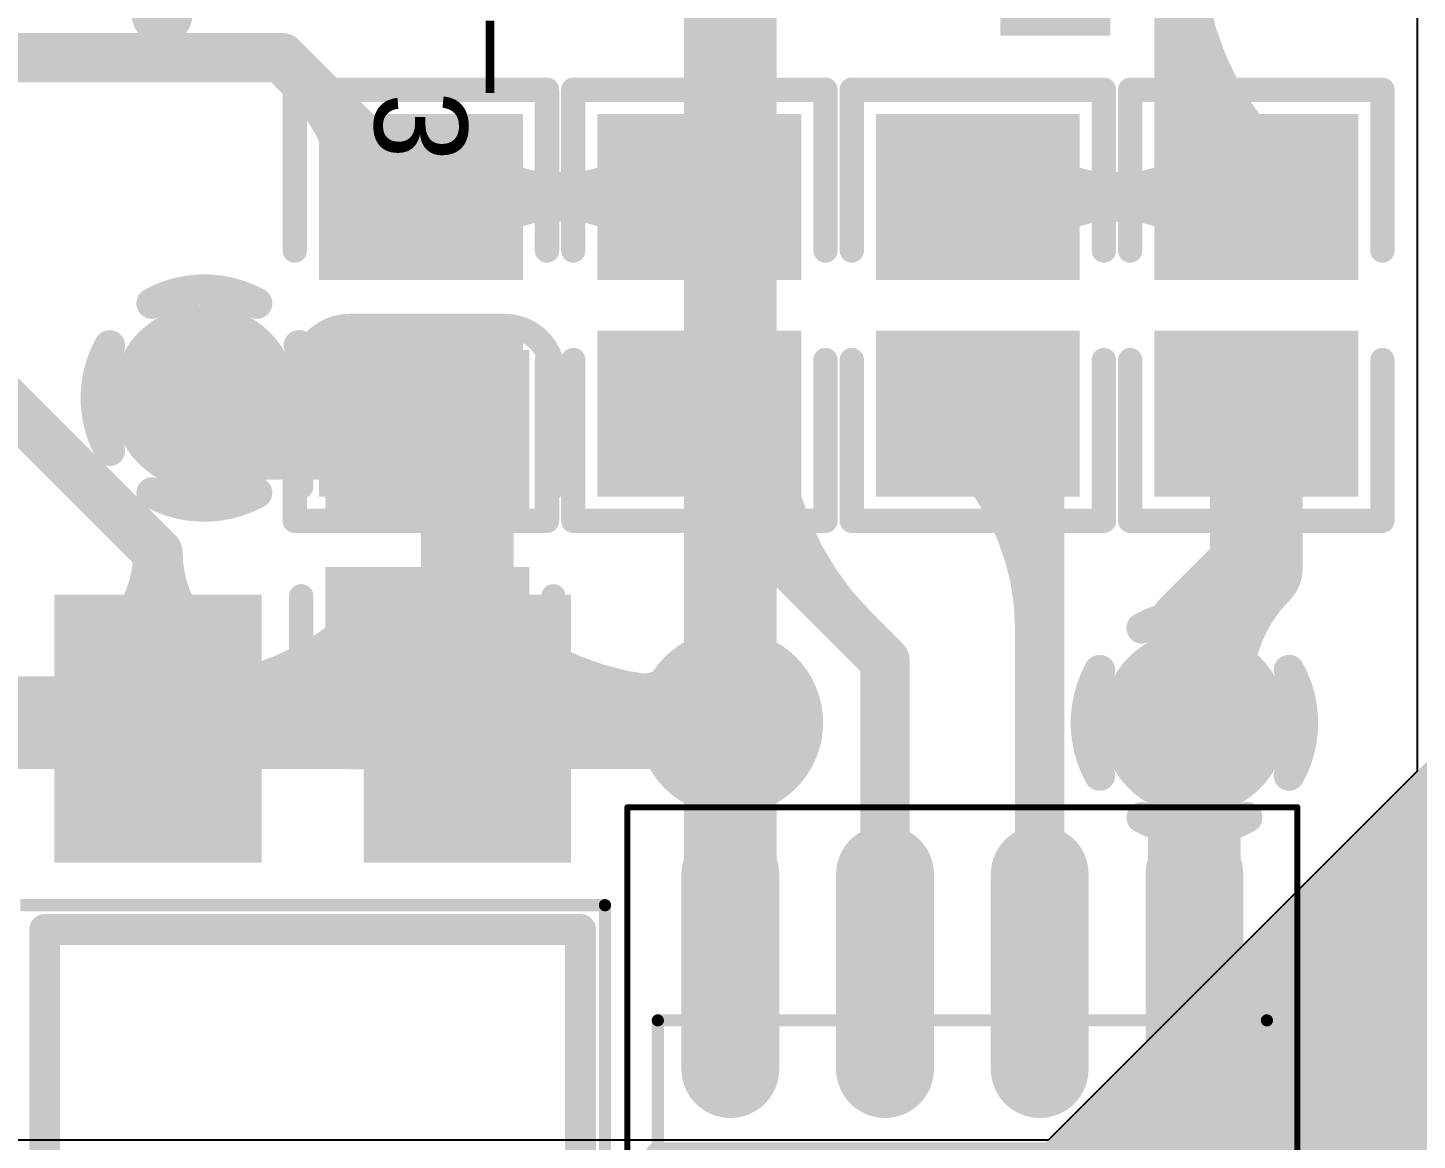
# Model space of a CAD drawing. Header units: millimetres. Extents: x 3.32 to 12.49, y 5.66 to 10.73.
# Drawn here: x 9.2579 to 9.707, y 7.7701 to 8.1298 of the extents above; entities that cross this region are included whole.
import ezdxf

# ---------------------------------------------------------------- set-up
doc = ezdxf.new("R2010")
doc.units = ezdxf.units.MM
doc.header["$MEASUREMENT"] = 0
for name, color, linetype in [('BottomLayer', 5, 'Continuous'), ('BottomOverlay', 54, 'Continuous'), ('BottomPaste', 16, 'Continuous'), ('BottomSolder', 6, 'Continuous'), ('InternalPlane1', 76, 'Continuous'), ('InternalPlane2', 16, 'Continuous'), ('Mechanical13', 56, 'Continuous'), ('Mechanical15', 56, 'Continuous'), ('MultiLayer', 9, 'Continuous'), ('TopLayer', 1, 'Continuous'), ('TopOverlay', 2, 'Continuous'), ('TopPaste', 8, 'Continuous'), ('TopSolder', 216, 'Continuous'), ('ViaHoleLayer', 16, 'Continuous')]:
    doc.layers.add(name, color=color, linetype=linetype)

# ---------------------------------------------------------------- blocks, each defined once
blk = doc.blocks.new('0805_C_B_396')
at = {"layer": 'BottomLayer'}
for points in [[(-0.05787, -0.02894), (-0.0122, -0.02894), (-0.05787, 0.02894), (-0.0122, 0.02894)], [(0.0122, -0.02894), (0.05787, -0.02894), (0.0122, 0.02894), (0.05787, 0.02894)]]:
    blk.add_solid(points, dxfattribs=at)
at = {"layer": 'BottomOverlay', "const_width": 0.00787}
for points in [[(-0.06969, 0.025, -0.414213), (-0.05394, 0.04075)], [(0.05394, 0.04075, -0.414214), (0.06968, 0.025)], [(-0.05394, -0.04075, -0.414214), (-0.06969, -0.025)], [(0.06969, -0.025, -0.414213), (0.05394, -0.04075)]]:
    blk.add_lwpolyline(points, format="xyb", dxfattribs=at)
at = {"layer": 'BottomOverlay', "const_width": 0.00394}
for points in [[(-0.05591, 0.04075, 1), (-0.05197, 0.04075, 1)], [(-0.05591, 0.04075, 1), (-0.05197, 0.04075, 1)], [(-0.01969, 0.04075, 1), (-0.01575, 0.04075, 1)], [(0.01575, 0.04075, 1), (0.01969, 0.04075, 1)], [(0.05197, 0.04075, 1), (0.05591, 0.04075, 1)], [(0.05197, 0.04075, 1), (0.05591, 0.04075, 1)], [(-0.07165, 0.025, 1), (-0.06772, 0.025, 1)], [(-0.07165, 0.025, 1), (-0.06772, 0.025, 1)], [(0.06772, 0.025, 1), (0.07165, 0.025, 1)], [(0.06772, 0.025, 1), (0.07165, 0.025, 1)], [(-0.07165, -0.025, 1), (-0.06772, -0.025, 1)], [(-0.07165, -0.025, 1), (-0.06772, -0.025, 1)], [(0.06772, -0.025, 1), (0.07165, -0.025, 1)], [(0.06772, -0.025, 1), (0.07165, -0.025, 1)], [(-0.05591, -0.04075, 1), (-0.05197, -0.04075, 1)], [(-0.05591, -0.04075, 1), (-0.05197, -0.04075, 1)], [(-0.01969, -0.04075, 1), (-0.01575, -0.04075, 1)], [(0.01575, -0.04075, 1), (0.01969, -0.04075, 1)], [(0.05197, -0.04075, 1), (0.05591, -0.04075, 1)], [(0.05197, -0.04075, 1), (0.05591, -0.04075, 1)]]:
    blk.add_lwpolyline(points, format="xyb", close=True, dxfattribs=at)
at = {"layer": 'BottomOverlay', "const_width": 0.00787}
for points in [[(-0.01772, 0.04075), (-0.05394, 0.04075)], [(0.05394, 0.04075), (0.01772, 0.04075)], [(-0.06969, -0.025), (-0.06969, 0.025)], [(0.06968, -0.025), (0.06968, 0.025)], [(-0.01772, -0.04075), (-0.05394, -0.04075)], [(0.05394, -0.04075), (0.01772, -0.04075)]]:
    blk.add_lwpolyline(points, dxfattribs=at)
at = {"layer": 'BottomPaste'}
for points in [[(-0.05787, -0.02894), (-0.0122, -0.02894), (-0.05787, 0.02894), (-0.0122, 0.02894)], [(0.0122, -0.02894), (0.05787, -0.02894), (0.0122, 0.02894), (0.05787, 0.02894)]]:
    blk.add_solid(points, dxfattribs=at)
at = {"layer": 'BottomSolder'}
for points in [[(-0.06187, -0.03294), (-0.0082, -0.03294), (-0.06187, 0.03294), (-0.0082, 0.03294)], [(0.0082, -0.03294), (0.06187, -0.03294), (0.0082, 0.03294), (0.06187, 0.03294)]]:
    blk.add_solid(points, dxfattribs=at)
blk = doc.blocks.new('SOT_23_SOT_23_3__416')
at = {"layer": 'Mechanical13', "const_width": 0.00394}
for points in [[(-0.02559, 0.05748), (-0.02559, -0.05748)], [(-0.02559, 0.05748), (0.02559, 0.05748)], [(-0.02559, 0.05748), (0.02559, 0.05748)], [(-0.02559, 0.05748), (-0.02559, -0.05748)], [(-0.02559, 0.05748), (0.02559, 0.05748)], [(-0.02559, 0.05748), (-0.02559, -0.05748)], [(0.02559, 0.05748), (0.02559, -0.05748)], [(0.02559, 0.05748), (0.02559, -0.05748)], [(0.02559, 0.05748), (0.02559, -0.05748)], [(-0.02559, -0.05748), (0.02559, -0.05748)], [(-0.02559, -0.05748), (0.02559, -0.05748)], [(-0.02559, -0.05748), (0.02559, -0.05748)]]:
    blk.add_lwpolyline(points, dxfattribs=at)
at = {"layer": 'Mechanical13', "const_width": 0.00197}
for points in [[(-0.02657, 0.05748, 1), (-0.02461, 0.05748, 1)], [(-0.02657, 0.05748, 1), (-0.02461, 0.05748, 1)], [(-0.02657, 0.05748, 1), (-0.02461, 0.05748, 1)], [(-0.02657, 0.05748, 1), (-0.02461, 0.05748, 1)], [(-0.02657, 0.05748, 1), (-0.02461, 0.05748, 1)], [(-0.02657, 0.05748, 1), (-0.02461, 0.05748, 1)], [(0.02461, 0.05748, 1), (0.02657, 0.05748, 1)], [(0.02461, 0.05748, 1), (0.02657, 0.05748, 1)], [(0.02461, 0.05748, 1), (0.02657, 0.05748, 1)], [(0.02461, 0.05748, 1), (0.02657, 0.05748, 1)], [(0.02461, 0.05748, 1), (0.02657, 0.05748, 1)], [(0.02461, 0.05748, 1), (0.02657, 0.05748, 1)], [(-0.02657, -0.05748, 1), (-0.02461, -0.05748, 1)], [(-0.02657, -0.05748, 1), (-0.02461, -0.05748, 1)], [(-0.02657, -0.05748, 1), (-0.02461, -0.05748, 1)], [(-0.02657, -0.05748, 1), (-0.02461, -0.05748, 1)], [(-0.02657, -0.05748, 1), (-0.02461, -0.05748, 1)], [(-0.02657, -0.05748, 1), (-0.02461, -0.05748, 1)], [(0.02461, -0.05748, 1), (0.02657, -0.05748, 1)], [(0.02461, -0.05748, 1), (0.02657, -0.05748, 1)], [(0.02461, -0.05748, 1), (0.02657, -0.05748, 1)], [(0.02461, -0.05748, 1), (0.02657, -0.05748, 1)], [(0.02461, -0.05748, 1), (0.02657, -0.05748, 1)], [(0.02461, -0.05748, 1), (0.02657, -0.05748, 1)]]:
    blk.add_lwpolyline(points, format="xyb", close=True, dxfattribs=at)
at = {"layer": 'TopLayer'}
for points in [[(0.02461, 0.05118), (0.02461, 0.02362), (0.07382, 0.05118), (0.07382, 0.02362)], [(-0.07382, 0.01378), (-0.07382, -0.01378), (-0.02461, 0.01378), (-0.02461, -0.01378)], [(0.02461, -0.02362), (0.02461, -0.05118), (0.07382, -0.02362), (0.07382, -0.05118)]]:
    blk.add_solid(points, dxfattribs=at)
at = {"layer": 'TopOverlay'}
for points, const_width in [([(-0.02559, 0.05748), (-0.02559, 0.0315)], 0.01), ([(-0.02559, 0.05748), (-0.02559, 0.0315)], 0.01), ([(-0.02559, 0.05748), (-0.02559, 0.0315)], 0.01), ([(-0.02559, 0.05748), (0.0065, 0.05748)], 0.01), ([(0.03543, 0.01181), (0.03543, -0.01181)], 0.00787), ([(-0.02559, -0.0315), (-0.02559, -0.05748)], 0.01), ([(-0.02559, -0.05748), (0.0065, -0.05748)], 0.01)]:
    blk.add_lwpolyline(points, dxfattribs=dict(at, const_width=const_width))
for points, const_width in [([(-0.02809, 0.05748, 1), (-0.02309, 0.05748, 1)], 0.005), ([(-0.02809, 0.05748, 1), (-0.02309, 0.05748, 1)], 0.005), ([(-0.02809, 0.05748, 1), (-0.02309, 0.05748, 1)], 0.005), ([(-0.02809, 0.05748, 1), (-0.02309, 0.05748, 1)], 0.005), ([(0.004, 0.05748, 1), (0.009, 0.05748, 1)], 0.005), ([(-0.02809, 0.0315, 1), (-0.02309, 0.0315, 1)], 0.005), ([(-0.02809, 0.0315, 1), (-0.02309, 0.0315, 1)], 0.005), ([(-0.02809, 0.0315, 1), (-0.02309, 0.0315, 1)], 0.005), ([(0.03346, 0.01181, 1), (0.0374, 0.01181, 1)], 0.00394), ([(0.03346, -0.01181, 1), (0.0374, -0.01181, 1)], 0.00394), ([(-0.02809, -0.0315, 1), (-0.02309, -0.0315, 1)], 0.005), ([(-0.02809, -0.05748, 1), (-0.02309, -0.05748, 1)], 0.005), ([(-0.02809, -0.05748, 1), (-0.02309, -0.05748, 1)], 0.005), ([(0.004, -0.05748, 1), (0.009, -0.05748, 1)], 0.005)]:
    blk.add_lwpolyline(points, format="xyb", close=True, dxfattribs=dict(at, const_width=const_width))
at = {"layer": 'TopPaste'}
for points in [[(0.02461, 0.05118), (0.02461, 0.02362), (0.07382, 0.05118), (0.07382, 0.02362)], [(-0.07382, 0.01378), (-0.07382, -0.01378), (-0.02461, 0.01378), (-0.02461, -0.01378)], [(0.02461, -0.02362), (0.02461, -0.05118), (0.07382, -0.02362), (0.07382, -0.05118)]]:
    blk.add_solid(points, dxfattribs=at)
at = {"layer": 'TopSolder'}
for points in [[(0.02061, 0.05518), (0.02061, 0.01962), (0.07782, 0.05518), (0.07782, 0.01962)], [(-0.07782, 0.01778), (-0.07782, -0.01778), (-0.02061, 0.01778), (-0.02061, -0.01778)], [(0.02061, -0.01962), (0.02061, -0.05518), (0.07782, -0.01962), (0.07782, -0.05518)]]:
    blk.add_solid(points, dxfattribs=at)
blk = doc.blocks.new('0805_R_436')
at = {"layer": 'TopLayer'}
for points in [[(-0.05787, -0.02894), (-0.0122, -0.02894), (-0.05787, 0.02894), (-0.0122, 0.02894)], [(0.0122, -0.02894), (0.05787, -0.02894), (0.0122, 0.02894), (0.05787, 0.02894)]]:
    blk.add_solid(points, dxfattribs=at)
at = {"layer": 'TopOverlay', "const_width": 0.00787}
for points in [[(-0.06968, 0.04075), (-0.01772, 0.04075)], [(-0.06968, 0.04075), (-0.06968, -0.04075)], [(0.01772, 0.04075), (0.06968, 0.04075)], [(0.06968, 0.04075), (0.06968, -0.04075)], [(-0.06968, -0.04075), (-0.01772, -0.04075)], [(0.01772, -0.04075), (0.06968, -0.04075)]]:
    blk.add_lwpolyline(points, dxfattribs=at)
at = {"layer": 'TopOverlay', "const_width": 0.00394}
for points in [[(-0.07165, 0.04075, 1), (-0.06772, 0.04075, 1)], [(-0.07165, 0.04075, 1), (-0.06772, 0.04075, 1)], [(-0.01969, 0.04075, 1), (-0.01575, 0.04075, 1)], [(0.01575, 0.04075, 1), (0.01969, 0.04075, 1)], [(0.06772, 0.04075, 1), (0.07165, 0.04075, 1)], [(0.06772, 0.04075, 1), (0.07165, 0.04075, 1)], [(-0.07165, -0.04075, 1), (-0.06772, -0.04075, 1)], [(-0.07165, -0.04075, 1), (-0.06772, -0.04075, 1)], [(-0.01969, -0.04075, 1), (-0.01575, -0.04075, 1)], [(0.01575, -0.04075, 1), (0.01969, -0.04075, 1)], [(0.06772, -0.04075, 1), (0.07165, -0.04075, 1)], [(0.06772, -0.04075, 1), (0.07165, -0.04075, 1)]]:
    blk.add_lwpolyline(points, format="xyb", close=True, dxfattribs=at)
at = {"layer": 'TopPaste'}
for points in [[(-0.05787, -0.02894), (-0.0122, -0.02894), (-0.05787, 0.02894), (-0.0122, 0.02894)], [(0.0122, -0.02894), (0.05787, -0.02894), (0.0122, 0.02894), (0.05787, 0.02894)]]:
    blk.add_solid(points, dxfattribs=at)
at = {"layer": 'TopSolder'}
for points in [[(-0.06187, -0.03294), (-0.0082, -0.03294), (-0.06187, 0.03294), (-0.0082, 0.03294)], [(0.0082, -0.03294), (0.06187, -0.03294), (0.0082, 0.03294), (0.06187, 0.03294)]]:
    blk.add_solid(points, dxfattribs=at)
blk = doc.blocks.new('0805_R_438')
at = {"layer": 'TopLayer'}
for points in [[(-0.05787, -0.02894), (-0.0122, -0.02894), (-0.05787, 0.02894), (-0.0122, 0.02894)], [(0.0122, -0.02894), (0.05787, -0.02894), (0.0122, 0.02894), (0.05787, 0.02894)]]:
    blk.add_solid(points, dxfattribs=at)
at = {"layer": 'TopOverlay', "const_width": 0.00787}
for points in [[(-0.06968, 0.04075), (-0.01772, 0.04075)], [(-0.06968, 0.04075), (-0.06968, -0.04075)], [(0.01772, 0.04075), (0.06968, 0.04075)], [(0.06968, 0.04075), (0.06968, -0.04075)], [(-0.06968, -0.04075), (-0.01772, -0.04075)], [(0.01772, -0.04075), (0.06968, -0.04075)]]:
    blk.add_lwpolyline(points, dxfattribs=at)
at = {"layer": 'TopOverlay', "const_width": 0.00394}
for points in [[(-0.07165, 0.04075, 1), (-0.06772, 0.04075, 1)], [(-0.07165, 0.04075, 1), (-0.06772, 0.04075, 1)], [(-0.01969, 0.04075, 1), (-0.01575, 0.04075, 1)], [(0.01575, 0.04075, 1), (0.01969, 0.04075, 1)], [(0.06772, 0.04075, 1), (0.07165, 0.04075, 1)], [(0.06772, 0.04075, 1), (0.07165, 0.04075, 1)], [(-0.07165, -0.04075, 1), (-0.06772, -0.04075, 1)], [(-0.07165, -0.04075, 1), (-0.06772, -0.04075, 1)], [(-0.01969, -0.04075, 1), (-0.01575, -0.04075, 1)], [(0.01575, -0.04075, 1), (0.01969, -0.04075, 1)], [(0.06772, -0.04075, 1), (0.07165, -0.04075, 1)], [(0.06772, -0.04075, 1), (0.07165, -0.04075, 1)]]:
    blk.add_lwpolyline(points, format="xyb", close=True, dxfattribs=at)
at = {"layer": 'TopPaste'}
for points in [[(-0.05787, -0.02894), (-0.0122, -0.02894), (-0.05787, 0.02894), (-0.0122, 0.02894)], [(0.0122, -0.02894), (0.05787, -0.02894), (0.0122, 0.02894), (0.05787, 0.02894)]]:
    blk.add_solid(points, dxfattribs=at)
at = {"layer": 'TopSolder'}
for points in [[(-0.06187, -0.03294), (-0.0082, -0.03294), (-0.06187, 0.03294), (-0.0082, 0.03294)], [(0.0082, -0.03294), (0.06187, -0.03294), (0.0082, 0.03294), (0.06187, 0.03294)]]:
    blk.add_solid(points, dxfattribs=at)
blk = doc.blocks.new('0805_R_440')
at = {"layer": 'TopLayer'}
for points in [[(-0.05787, -0.02894), (-0.0122, -0.02894), (-0.05787, 0.02894), (-0.0122, 0.02894)], [(0.0122, -0.02894), (0.05787, -0.02894), (0.0122, 0.02894), (0.05787, 0.02894)]]:
    blk.add_solid(points, dxfattribs=at)
at = {"layer": 'TopOverlay', "const_width": 0.00787}
for points in [[(-0.01772, 0.04075), (-0.06968, 0.04075)], [(-0.06968, -0.04075), (-0.06968, 0.04075)], [(0.06968, 0.04075), (0.01772, 0.04075)], [(0.06968, -0.04075), (0.06968, 0.04075)], [(-0.01772, -0.04075), (-0.06968, -0.04075)], [(0.06968, -0.04075), (0.01772, -0.04075)]]:
    blk.add_lwpolyline(points, dxfattribs=at)
at = {"layer": 'TopOverlay', "const_width": 0.00394}
for points in [[(-0.07165, 0.04075, 1), (-0.06772, 0.04075, 1)], [(-0.07165, 0.04075, 1), (-0.06772, 0.04075, 1)], [(-0.01969, 0.04075, 1), (-0.01575, 0.04075, 1)], [(0.01575, 0.04075, 1), (0.01969, 0.04075, 1)], [(0.06772, 0.04075, 1), (0.07165, 0.04075, 1)], [(0.06772, 0.04075, 1), (0.07165, 0.04075, 1)], [(-0.07165, -0.04075, 1), (-0.06772, -0.04075, 1)], [(-0.07165, -0.04075, 1), (-0.06772, -0.04075, 1)], [(-0.01969, -0.04075, 1), (-0.01575, -0.04075, 1)], [(0.01575, -0.04075, 1), (0.01969, -0.04075, 1)], [(0.06772, -0.04075, 1), (0.07165, -0.04075, 1)], [(0.06772, -0.04075, 1), (0.07165, -0.04075, 1)]]:
    blk.add_lwpolyline(points, format="xyb", close=True, dxfattribs=at)
at = {"layer": 'TopPaste'}
for points in [[(-0.05787, -0.02894), (-0.0122, -0.02894), (-0.05787, 0.02894), (-0.0122, 0.02894)], [(0.0122, -0.02894), (0.05787, -0.02894), (0.0122, 0.02894), (0.05787, 0.02894)]]:
    blk.add_solid(points, dxfattribs=at)
at = {"layer": 'TopSolder'}
for points in [[(-0.06187, -0.03294), (-0.0082, -0.03294), (-0.06187, 0.03294), (-0.0082, 0.03294)], [(0.0082, -0.03294), (0.06187, -0.03294), (0.0082, 0.03294), (0.06187, 0.03294)]]:
    blk.add_solid(points, dxfattribs=at)
blk = doc.blocks.new('0805_R_446')
at = {"layer": 'TopLayer'}
for points in [[(-0.05787, -0.02894), (-0.0122, -0.02894), (-0.05787, 0.02894), (-0.0122, 0.02894)], [(0.0122, -0.02894), (0.05787, -0.02894), (0.0122, 0.02894), (0.05787, 0.02894)]]:
    blk.add_solid(points, dxfattribs=at)
at = {"layer": 'TopOverlay', "const_width": 0.00787}
for points in [[(-0.01772, 0.04075), (-0.06968, 0.04075)], [(-0.06968, -0.04075), (-0.06968, 0.04075)], [(0.06968, 0.04075), (0.01772, 0.04075)], [(0.06968, -0.04075), (0.06968, 0.04075)], [(-0.01772, -0.04075), (-0.06968, -0.04075)], [(0.06968, -0.04075), (0.01772, -0.04075)]]:
    blk.add_lwpolyline(points, dxfattribs=at)
at = {"layer": 'TopOverlay', "const_width": 0.00394}
for points in [[(-0.07165, 0.04075, 1), (-0.06772, 0.04075, 1)], [(-0.07165, 0.04075, 1), (-0.06772, 0.04075, 1)], [(-0.01969, 0.04075, 1), (-0.01575, 0.04075, 1)], [(0.01575, 0.04075, 1), (0.01969, 0.04075, 1)], [(0.06772, 0.04075, 1), (0.07165, 0.04075, 1)], [(0.06772, 0.04075, 1), (0.07165, 0.04075, 1)], [(-0.07165, -0.04075, 1), (-0.06772, -0.04075, 1)], [(-0.07165, -0.04075, 1), (-0.06772, -0.04075, 1)], [(-0.01969, -0.04075, 1), (-0.01575, -0.04075, 1)], [(0.01575, -0.04075, 1), (0.01969, -0.04075, 1)], [(0.06772, -0.04075, 1), (0.07165, -0.04075, 1)], [(0.06772, -0.04075, 1), (0.07165, -0.04075, 1)]]:
    blk.add_lwpolyline(points, format="xyb", close=True, dxfattribs=at)
at = {"layer": 'TopPaste'}
for points in [[(-0.05787, -0.02894), (-0.0122, -0.02894), (-0.05787, 0.02894), (-0.0122, 0.02894)], [(0.0122, -0.02894), (0.05787, -0.02894), (0.0122, 0.02894), (0.05787, 0.02894)]]:
    blk.add_solid(points, dxfattribs=at)
at = {"layer": 'TopSolder'}
for points in [[(-0.06187, -0.03294), (-0.0082, -0.03294), (-0.06187, 0.03294), (-0.0082, 0.03294)], [(0.0082, -0.03294), (0.06187, -0.03294), (0.0082, 0.03294), (0.06187, 0.03294)]]:
    blk.add_solid(points, dxfattribs=at)
blk = doc.blocks.new('MF03A_N_457')
at = {"layer": 'Mechanical13', "const_width": 0.00394}
for points in [[(-0.02756, 0.05984), (-0.02756, -0.05984)], [(0.02756, 0.05984), (-0.02756, 0.05984)], [(0.02756, 0.05984), (0.02756, -0.05984)], [(0.02756, -0.05984), (-0.02756, -0.05984)]]:
    blk.add_lwpolyline(points, dxfattribs=at)
at = {"layer": 'Mechanical13', "const_width": 0.00197}
for points in [[(-0.02854, 0.05984, 1), (-0.02657, 0.05984, 1)], [(-0.02854, 0.05984, 1), (-0.02657, 0.05984, 1)], [(0.02657, 0.05984, 1), (0.02854, 0.05984, 1)], [(0.02657, 0.05984, 1), (0.02854, 0.05984, 1)], [(-0.02854, -0.05984, 1), (-0.02657, -0.05984, 1)], [(-0.02854, -0.05984, 1), (-0.02657, -0.05984, 1)], [(0.02657, -0.05984, 1), (0.02854, -0.05984, 1)], [(0.02657, -0.05984, 1), (0.02854, -0.05984, 1)]]:
    blk.add_lwpolyline(points, format="xyb", close=True, dxfattribs=at)
at = {"layer": 'Mechanical15'}
for points, const_width in [([(-0.07677, 0.0689), (-0.07677, -0.0689)], 0.00197), ([(0.07677, 0.0689), (-0.07677, 0.0689)], 0.00197), ([(0.07677, 0.0689), (0.07677, -0.0689)], 0.00197), ([(0, 0.01969), (0, -0.01969)], 0.00394), ([(0.01969, 0), (-0.01969, 0)], 0.00394), ([(0.07677, -0.0689), (-0.07677, -0.0689)], 0.00197)]:
    blk.add_lwpolyline(points, dxfattribs=dict(at, const_width=const_width))
for points, const_width in [([(-0.07726, 0.0689, 1), (-0.07628, 0.0689, 1)], 0.000984), ([(-0.07726, 0.0689, 1), (-0.07628, 0.0689, 1)], 0.000984), ([(0.07628, 0.0689, 1), (0.07726, 0.0689, 1)], 0.000984), ([(0.07628, 0.0689, 1), (0.07726, 0.0689, 1)], 0.000984), ([(-0.00098, 0.01969, 1), (0.00098, 0.01969, 1)], 0.00197), ([(-0.02067, 0, 1), (-0.0187, 0, 1)], 0.00197), ([(0.0187, 0, 1), (0.02067, 0, 1)], 0.00197), ([(-0.00098, -0.01969, 1), (0.00098, -0.01969, 1)], 0.00197), ([(-0.07726, -0.0689, 1), (-0.07628, -0.0689, 1)], 0.000984), ([(-0.07726, -0.0689, 1), (-0.07628, -0.0689, 1)], 0.000984), ([(0.07628, -0.0689, 1), (0.07726, -0.0689, 1)], 0.000984), ([(0.07628, -0.0689, 1), (0.07726, -0.0689, 1)], 0.000984)]:
    blk.add_lwpolyline(points, format="xyb", close=True, dxfattribs=dict(at, const_width=const_width))
at = {"layer": 'TopLayer'}
for points in [[(-0.01575, 0.02559), (-0.01575, 0.04921), (-0.06693, 0.02559), (-0.06693, 0.04921)], [(0.06693, -0.01181), (0.06693, 0.01181), (0.01575, -0.01181), (0.01575, 0.01181)], [(-0.01575, -0.04921), (-0.01575, -0.02559), (-0.06693, -0.04921), (-0.06693, -0.02559)]]:
    blk.add_solid(points, dxfattribs=at)
at = {"layer": 'TopOverlay'}
for points, const_width in [([(-0.03642, 0.07087, 1), (-0.04626, 0.07087, 1)], 0.00984), ([(-0.04872, 0.07087, 1), (-0.0438, 0.07087, 1)], 0.00492), ([(-0.03888, 0.07087, 1), (-0.03396, 0.07087, 1)], 0.00492), ([(-0.00197, 0.05906, 1), (0.00197, 0.05906, 1)], 0.00394), ([(0.02559, 0.05906, 1), (0.02953, 0.05906, 1)], 0.00394), ([(0.02559, 0.05906, 1), (0.02953, 0.05906, 1)], 0.00394), ([(0.02559, 0.02756, 1), (0.02953, 0.02756, 1)], 0.00394), ([(0.02559, -0.02756, 1), (0.02953, -0.02756, 1)], 0.00394), ([(-0.00197, -0.05906, 1), (0.00197, -0.05906, 1)], 0.00394), ([(0.02559, -0.05906, 1), (0.02953, -0.05906, 1)], 0.00394), ([(0.02559, -0.05906, 1), (0.02953, -0.05906, 1)], 0.00394)]:
    blk.add_lwpolyline(points, format="xyb", close=True, dxfattribs=dict(at, const_width=const_width))
at = {"layer": 'TopOverlay', "const_width": 0.00787}
for points in [[(0.02756, 0.05906), (0, 0.05906)], [(0.02756, 0.05906), (0.02756, 0.02756)], [(0.02756, -0.02756), (0.02756, -0.05906)], [(0.02756, -0.05906), (0, -0.05906)]]:
    blk.add_lwpolyline(points, dxfattribs=at)
at = {"layer": 'TopPaste'}
for points in [[(-0.01575, 0.02559), (-0.01575, 0.04921), (-0.06693, 0.02559), (-0.06693, 0.04921)], [(0.06693, -0.01181), (0.06693, 0.01181), (0.01575, -0.01181), (0.01575, 0.01181)], [(-0.01575, -0.04921), (-0.01575, -0.02559), (-0.06693, -0.04921), (-0.06693, -0.02559)]]:
    blk.add_solid(points, dxfattribs=at)
at = {"layer": 'TopSolder'}
for points in [[(-0.01175, 0.02159), (-0.01175, 0.05321), (-0.07093, 0.02159), (-0.07093, 0.05321)], [(0.07093, -0.01581), (0.07093, 0.01581), (0.01175, -0.01581), (0.01175, 0.01581)], [(-0.01175, -0.05321), (-0.01175, -0.02159), (-0.07093, -0.05321), (-0.07093, -0.02159)]]:
    blk.add_solid(points, dxfattribs=at)
blk = doc.blocks.new('ADI_R_8_N_458')
at = {"layer": 'Mechanical13', "const_width": 0.00394}
for points in [[(-0.07874, 0.09843), (0.07874, 0.09843)], [(-0.07874, 0.09843), (-0.07874, -0.09843)], [(0.07874, 0.09843), (0.07874, -0.09843)], [(-0.07874, -0.09843), (0.07874, -0.09843)]]:
    blk.add_lwpolyline(points, dxfattribs=at)
at = {"layer": 'Mechanical13'}
for points, const_width in [([(-0.07972, 0.09843, 1), (-0.07776, 0.09843, 1)], 0.00197), ([(-0.07972, 0.09843, 1), (-0.07776, 0.09843, 1)], 0.00197), ([(0.07776, 0.09843, 1), (0.07972, 0.09843, 1)], 0.00197), ([(0.07776, 0.09843, 1), (0.07972, 0.09843, 1)], 0.00197), ([(-0.02362, 0.06299, 1), (-0.06299, 0.06299, 1)], 0.00394), ([(-0.06398, 0.06299, 1), (-0.06201, 0.06299, 1)], 0.00197), ([(-0.02461, 0.06299, 1), (-0.02264, 0.06299, 1)], 0.00197), ([(-0.07972, -0.09843, 1), (-0.07776, -0.09843, 1)], 0.00197), ([(-0.07972, -0.09843, 1), (-0.07776, -0.09843, 1)], 0.00197), ([(0.07776, -0.09843, 1), (0.07972, -0.09843, 1)], 0.00197), ([(0.07776, -0.09843, 1), (0.07972, -0.09843, 1)], 0.00197)]:
    blk.add_lwpolyline(points, format="xyb", close=True, dxfattribs=dict(at, const_width=const_width))
at = {"layer": 'Mechanical15'}
for points, const_width in [([(-0.14764, 0.10827), (0.14764, 0.10827)], 0.00197), ([(-0.14764, 0.10827), (-0.14764, -0.10827)], 0.00197), ([(0.14764, 0.10827), (0.14764, -0.10827)], 0.00197), ([(0, 0.01969), (0, -0.01969)], 0.00394), ([(-0.01969, 0), (0.01969, 0)], 0.00394), ([(-0.14764, -0.10827), (0.14764, -0.10827)], 0.00197)]:
    blk.add_lwpolyline(points, dxfattribs=dict(at, const_width=const_width))
for points, const_width in [([(-0.14813, 0.10827, 1), (-0.14715, 0.10827, 1)], 0.000984), ([(-0.14813, 0.10827, 1), (-0.14715, 0.10827, 1)], 0.000984), ([(0.14715, 0.10827, 1), (0.14813, 0.10827, 1)], 0.000984), ([(0.14715, 0.10827, 1), (0.14813, 0.10827, 1)], 0.000984), ([(-0.00098, 0.01969, 1), (0.00098, 0.01969, 1)], 0.00197), ([(-0.02067, 0, 1), (-0.0187, 0, 1)], 0.00197), ([(0.0187, 0, 1), (0.02067, 0, 1)], 0.00197), ([(-0.00098, -0.01969, 1), (0.00098, -0.01969, 1)], 0.00197), ([(-0.14813, -0.10827, 1), (-0.14715, -0.10827, 1)], 0.000984), ([(-0.14813, -0.10827, 1), (-0.14715, -0.10827, 1)], 0.000984), ([(0.14715, -0.10827, 1), (0.14813, -0.10827, 1)], 0.000984), ([(0.14715, -0.10827, 1), (0.14813, -0.10827, 1)], 0.000984)]:
    blk.add_lwpolyline(points, format="xyb", close=True, dxfattribs=dict(at, const_width=const_width))
at = {"layer": 'TopLayer', "const_width": 0.02362}
for points in [[(-0.12598, 0.075), (-0.06299, 0.075)], [(0.06299, 0.075), (0.12598, 0.075)], [(-0.12598, 0.025), (-0.06299, 0.025)], [(0.06299, 0.025), (0.12598, 0.025)], [(-0.12598, -0.025), (-0.06299, -0.025)], [(0.06299, -0.025), (0.12598, -0.025)], [(-0.12598, -0.075), (-0.06299, -0.075)], [(0.06299, -0.075), (0.12598, -0.075)]]:
    blk.add_lwpolyline(points, dxfattribs=at)
at = {"layer": 'TopLayer', "const_width": 0.01181}
for points in [[(-0.13189, 0.075, 1), (-0.12008, 0.075, 1)], [(-0.0689, 0.075, 1), (-0.05709, 0.075, 1)], [(0.05709, 0.075, 1), (0.0689, 0.075, 1)], [(0.12008, 0.075, 1), (0.13189, 0.075, 1)], [(-0.13189, 0.025, 1), (-0.12008, 0.025, 1)], [(-0.0689, 0.025, 1), (-0.05709, 0.025, 1)], [(0.05709, 0.025, 1), (0.0689, 0.025, 1)], [(0.12008, 0.025, 1), (0.13189, 0.025, 1)], [(-0.13189, -0.025, 1), (-0.12008, -0.025, 1)], [(-0.0689, -0.025, 1), (-0.05709, -0.025, 1)], [(0.05709, -0.025, 1), (0.0689, -0.025, 1)], [(0.12008, -0.025, 1), (0.13189, -0.025, 1)], [(-0.13189, -0.075, 1), (-0.12008, -0.075, 1)], [(-0.0689, -0.075, 1), (-0.05709, -0.075, 1)], [(0.05709, -0.075, 1), (0.0689, -0.075, 1)], [(0.12008, -0.075, 1), (0.13189, -0.075, 1)]]:
    blk.add_lwpolyline(points, format="xyb", close=True, dxfattribs=at)
at = {"layer": 'TopOverlay'}
for points, const_width in [([(-0.08957, 0.10846, 1), (-0.09941, 0.10846, 1)], 0.00984), ([(-0.10187, 0.10846, 1), (-0.09695, 0.10846, 1)], 0.00492), ([(-0.09203, 0.10846, 1), (-0.08711, 0.10846, 1)], 0.00492), ([(-0.0374, 0.09843, 1), (-0.03346, 0.09843, 1)], 0.00394), ([(-0.0374, 0.09843, 1), (-0.03346, 0.09843, 1)], 0.00394), ([(0.03346, 0.09843, 1), (0.0374, 0.09843, 1)], 0.00394), ([(0.03346, 0.09843, 1), (0.0374, 0.09843, 1)], 0.00394), ([(-0.0374, -0.09843, 1), (-0.03346, -0.09843, 1)], 0.00394), ([(-0.0374, -0.09843, 1), (-0.03346, -0.09843, 1)], 0.00394), ([(0.03346, -0.09843, 1), (0.0374, -0.09843, 1)], 0.00394), ([(0.03346, -0.09843, 1), (0.0374, -0.09843, 1)], 0.00394)]:
    blk.add_lwpolyline(points, format="xyb", close=True, dxfattribs=dict(at, const_width=const_width))
at = {"layer": 'TopOverlay', "const_width": 0.00787}
for points in [[(-0.03543, 0.09843), (0.03543, 0.09843)], [(-0.03543, 0.09843), (-0.03543, -0.09843)], [(0.03543, 0.09843), (0.03543, -0.09843)], [(-0.03543, -0.09843), (0.03543, -0.09843)]]:
    blk.add_lwpolyline(points, dxfattribs=at)
at = {"layer": 'TopPaste', "const_width": 0.02362}
for points in [[(-0.12598, 0.075), (-0.06299, 0.075)], [(0.06299, 0.075), (0.12598, 0.075)], [(-0.12598, 0.025), (-0.06299, 0.025)], [(0.06299, 0.025), (0.12598, 0.025)], [(-0.12598, -0.025), (-0.06299, -0.025)], [(0.06299, -0.025), (0.12598, -0.025)], [(-0.12598, -0.075), (-0.06299, -0.075)], [(0.06299, -0.075), (0.12598, -0.075)]]:
    blk.add_lwpolyline(points, dxfattribs=at)
at = {"layer": 'TopPaste', "const_width": 0.01181}
for points in [[(-0.13189, 0.075, 1), (-0.12008, 0.075, 1)], [(-0.0689, 0.075, 1), (-0.05709, 0.075, 1)], [(0.05709, 0.075, 1), (0.0689, 0.075, 1)], [(0.12008, 0.075, 1), (0.13189, 0.075, 1)], [(-0.13189, 0.025, 1), (-0.12008, 0.025, 1)], [(-0.0689, 0.025, 1), (-0.05709, 0.025, 1)], [(0.05709, 0.025, 1), (0.0689, 0.025, 1)], [(0.12008, 0.025, 1), (0.13189, 0.025, 1)], [(-0.13189, -0.025, 1), (-0.12008, -0.025, 1)], [(-0.0689, -0.025, 1), (-0.05709, -0.025, 1)], [(0.05709, -0.025, 1), (0.0689, -0.025, 1)], [(0.12008, -0.025, 1), (0.13189, -0.025, 1)], [(-0.13189, -0.075, 1), (-0.12008, -0.075, 1)], [(-0.0689, -0.075, 1), (-0.05709, -0.075, 1)], [(0.05709, -0.075, 1), (0.0689, -0.075, 1)], [(0.12008, -0.075, 1), (0.13189, -0.075, 1)]]:
    blk.add_lwpolyline(points, format="xyb", close=True, dxfattribs=at)
at = {"layer": 'TopSolder', "const_width": 0.03162}
for points in [[(-0.12598, 0.075), (-0.06299, 0.075)], [(0.06299, 0.075), (0.12598, 0.075)], [(-0.12598, 0.025), (-0.06299, 0.025)], [(0.06299, 0.025), (0.12598, 0.025)], [(-0.12598, -0.025), (-0.06299, -0.025)], [(0.06299, -0.025), (0.12598, -0.025)], [(-0.12598, -0.075), (-0.06299, -0.075)], [(0.06299, -0.075), (0.12598, -0.075)]]:
    blk.add_lwpolyline(points, dxfattribs=at)
at = {"layer": 'TopSolder', "const_width": 0.01581}
for points in [[(-0.13389, 0.075, 1), (-0.11808, 0.075, 1)], [(-0.0709, 0.075, 1), (-0.05509, 0.075, 1)], [(0.05509, 0.075, 1), (0.0709, 0.075, 1)], [(0.11808, 0.075, 1), (0.13389, 0.075, 1)], [(-0.13389, 0.025, 1), (-0.11808, 0.025, 1)], [(-0.0709, 0.025, 1), (-0.05509, 0.025, 1)], [(0.05509, 0.025, 1), (0.0709, 0.025, 1)], [(0.11808, 0.025, 1), (0.13389, 0.025, 1)], [(-0.13389, -0.025, 1), (-0.11808, -0.025, 1)], [(-0.0709, -0.025, 1), (-0.05509, -0.025, 1)], [(0.05509, -0.025, 1), (0.0709, -0.025, 1)], [(0.11808, -0.025, 1), (0.13389, -0.025, 1)], [(-0.13389, -0.075, 1), (-0.11808, -0.075, 1)], [(-0.0709, -0.075, 1), (-0.05509, -0.075, 1)], [(0.05509, -0.075, 1), (0.0709, -0.075, 1)], [(0.11808, -0.075, 1), (0.13389, -0.075, 1)]]:
    blk.add_lwpolyline(points, format="xyb", close=True, dxfattribs=at)
blk = doc.blocks.new('LC_SMD_4_460')
at = {"layer": 'Mechanical13', "const_width": 0.00394}
for points in [[(0.12598, 0.09449), (0.12598, -0.09449)], [(-0.12598, -0.09449), (0.12598, -0.09449)]]:
    blk.add_lwpolyline(points, dxfattribs=at)
at = {"layer": 'Mechanical13', "const_width": 0.00197}
blk.add_lwpolyline([(0.125, -0.09449, 1), (0.12697, -0.09449, 1)], format="xyb", close=True, dxfattribs=at)
blk.add_lwpolyline([(0.125, -0.09449, 1), (0.12697, -0.09449, 1)], format="xyb", close=True, dxfattribs=at)
at = {"layer": 'TopLayer'}
for points in [[(0.22244, 0.02047), (0.22244, 0.07953), (0.1437, 0.02047), (0.1437, 0.07953)], [(0.22244, -0.07953), (0.22244, -0.02047), (0.1437, -0.07953), (0.1437, -0.02047)]]:
    blk.add_solid(points, dxfattribs=at)
at = {"layer": 'TopOverlay', "const_width": 0.01}
for points in [[(-0.11811, 0.08661), (0.11811, 0.08661)], [(0.11811, 0.08661), (0.11811, -0.08661)], [(-0.11811, -0.08661), (0.11811, -0.08661)]]:
    blk.add_lwpolyline(points, dxfattribs=at)
at = {"layer": 'TopOverlay', "const_width": 0.005}
for points in [[(0.11561, 0.08661, 1), (0.12061, 0.08661, 1)], [(0.11561, 0.08661, 1), (0.12061, 0.08661, 1)], [(0.11561, -0.08661, 1), (0.12061, -0.08661, 1)], [(0.11561, -0.08661, 1), (0.12061, -0.08661, 1)]]:
    blk.add_lwpolyline(points, format="xyb", close=True, dxfattribs=at)
at = {"layer": 'TopPaste'}
for points in [[(0.22244, 0.02047), (0.22244, 0.07953), (0.1437, 0.02047), (0.1437, 0.07953)], [(0.22244, -0.07953), (0.22244, -0.02047), (0.1437, -0.07953), (0.1437, -0.02047)]]:
    blk.add_solid(points, dxfattribs=at)
at = {"layer": 'TopSolder'}
for points in [[(0.22644, 0.01647), (0.22644, 0.08353), (0.1397, 0.01647), (0.1397, 0.08353)], [(0.22644, -0.08353), (0.22644, -0.01647), (0.1397, -0.08353), (0.1397, -0.01647)]]:
    blk.add_solid(points, dxfattribs=at)

msp = doc.modelspace()

# ---------------------------------------------------------------- linework, layer by layer
at = {"layer": 'BottomLayer', "const_width": 0.03}
for points in [[(9.48496, 7.90508), (9.48496, 8.29866)], [(9.31496, 8.01004), (9.3263, 7.9987)], [(9.3263, 7.9987), (9.38701, 7.9987)], [(8.15937, 7.90508), (9.48496, 7.90508)]]:
    msp.add_lwpolyline(points, dxfattribs=at)
at = {"layer": 'BottomLayer'}
for points, const_width in [([(9.30496, 8.01004, 1), (9.32496, 8.01004, 1)], 0.02), ([(9.30746, 8.01004, 1), (9.32246, 8.01004, 1)], 0.015), ([(9.311, 8.01357, 1), (9.326, 8.01357, 1)], 0.015), ([(9.3188, 7.9987, 1), (9.3338, 7.9987, 1)], 0.015), ([(9.3188, 7.9987, 1), (9.3338, 7.9987, 1)], 0.015), ([(9.34691, 7.9987, 1), (9.36191, 7.9987, 1)], 0.015), ([(9.37951, 7.9987, 1), (9.39451, 7.9987, 1)], 0.015), ([(9.36787, 7.93416, 1), (9.38287, 7.93416, 1)], 0.015), ([(9.39115, 7.93416, 1), (9.40615, 7.93416, 1)], 0.015), ([(9.36994, 7.91295, 1), (9.38494, 7.91295, 1)], 0.015), ([(9.38908, 7.91295, 1), (9.40408, 7.91295, 1)], 0.015), ([(9.45501, 7.90678, 1), (9.47001, 7.90678, 1)], 0.015), ([(9.47496, 7.90508, 1), (9.49496, 7.90508, 1)], 0.02), ([(9.47496, 7.90941, 1), (9.48996, 7.90941, 1)], 0.015), ([(9.62496, 7.90504, 1), (9.64496, 7.90504, 1)], 0.02), ([(9.29765, 7.90508, 1), (9.31265, 7.90508, 1)], 0.015), ([(9.37008, 7.90508, 1), (9.38508, 7.90508, 1)], 0.015), ([(9.38894, 7.90508, 1), (9.40394, 7.90508, 1)], 0.015), ([(9.46136, 7.90508, 1), (9.47636, 7.90508, 1)], 0.015), ([(9.47746, 7.90508, 1), (9.49246, 7.90508, 1)], 0.015), ([(9.47746, 7.90508, 1), (9.49246, 7.90508, 1)], 0.015)]:
    msp.add_lwpolyline(points, format="xyb", close=True, dxfattribs=dict(at, const_width=const_width))
at = {"layer": 'BottomLayer', "const_width": 0.03}
for points in [[(9.35441, 7.9987, -0.198912), (9.3185, 8.01357)], [(9.37537, 7.93416, -0.198912), (9.30515, 7.90508)], [(9.46886, 7.90508, -0.198912), (9.39865, 7.93416)], [(9.39644, 7.90508, -0.198912), (9.37744, 7.91295)], [(9.39658, 7.91295, -0.198912), (9.37758, 7.90508)], [(9.48246, 7.90941, -0.198912), (9.46251, 7.90678)]]:
    msp.add_lwpolyline(points, format="xyb", dxfattribs=at)
at = {"layer": 'InternalPlane1'}
for p, q in [((9.70693, 8.47866), (9.70693, 7.8894)), ((9.70693, 7.8894), (9.58764, 7.77012)), ((9.58764, 7.77012), (5.83637, 7.77012))]:
    msp.add_line(p, q, dxfattribs=at)
at = {"layer": 'InternalPlane1', "const_width": 0.01}
for points in [[(9.29799, 8.04065, -0.258618), (9.33193, 8.04065)], [(9.28435, 7.99307, -0.258618), (9.28435, 8.02701)], [(9.34557, 8.02701, -0.258618), (9.34557, 7.99307)], [(9.33193, 7.97943, -0.258618), (9.29799, 7.97943)], [(9.61799, 7.93565, -0.258618), (9.65193, 7.93565)], [(9.60435, 7.88807, -0.258618), (9.60435, 7.92201)], [(9.66557, 7.92201, -0.258618), (9.66557, 7.88807)], [(9.65193, 7.87443, -0.258618), (9.61799, 7.87443)]]:
    msp.add_lwpolyline(points, format="xyb", dxfattribs=at)
at = {"layer": 'InternalPlane1'}
for points, const_width in [([(9.29549, 8.04065, 1), (9.30049, 8.04065, 1)], 0.005), ([(9.32943, 8.04065, 1), (9.33443, 8.04065, 1)], 0.005), ([(9.28185, 8.02701, 1), (9.28685, 8.02701, 1)], 0.005), ([(9.34307, 8.02701, 1), (9.34807, 8.02701, 1)], 0.005), ([(9.28185, 7.99307, 1), (9.28685, 7.99307, 1)], 0.005), ([(9.34307, 7.99307, 1), (9.34807, 7.99307, 1)], 0.005), ([(9.29549, 7.97943, 1), (9.30049, 7.97943, 1)], 0.005), ([(9.32943, 7.97943, 1), (9.33443, 7.97943, 1)], 0.005), ([(9.61549, 7.93565, 1), (9.62049, 7.93565, 1)], 0.005), ([(9.64943, 7.93565, 1), (9.65443, 7.93565, 1)], 0.005), ([(9.46996, 7.90508, 1), (9.49996, 7.90508, 1)], 0.03), ([(9.60185, 7.92201, 1), (9.60685, 7.92201, 1)], 0.005), ([(9.66307, 7.92201, 1), (9.66807, 7.92201, 1)], 0.005), ([(9.60185, 7.88807, 1), (9.60685, 7.88807, 1)], 0.005), ([(9.66307, 7.88807, 1), (9.66807, 7.88807, 1)], 0.005), ([(9.61549, 7.87443, 1), (9.62049, 7.87443, 1)], 0.005), ([(9.64943, 7.87443, 1), (9.65443, 7.87443, 1)], 0.005)]:
    msp.add_lwpolyline(points, format="xyb", close=True, dxfattribs=dict(at, const_width=const_width))
at = {"layer": 'InternalPlane1', "const_width": 0.1}
msp.add_lwpolyline([(9.60839, 7.72004), (9.75701, 7.86866)], dxfattribs=at)
at = {"layer": 'InternalPlane2'}
for p, q in [((9.70693, 8.47866), (9.70693, 7.8894)), ((9.70693, 7.8894), (9.58764, 7.77012)), ((9.58764, 7.77012), (5.83637, 7.77012))]:
    msp.add_line(p, q, dxfattribs=at)
at = {"layer": 'InternalPlane2', "const_width": 0.03}
for points in [[(9.29996, 8.01004, 1), (9.32996, 8.01004, 1)], [(9.46996, 7.90508, 1), (9.49996, 7.90508, 1)], [(9.61996, 7.90504, 1), (9.64996, 7.90504, 1)]]:
    msp.add_lwpolyline(points, format="xyb", close=True, dxfattribs=at)
at = {"layer": 'InternalPlane2', "const_width": 0.1}
msp.add_lwpolyline([(9.60839, 7.72004), (9.75701, 7.86866)], dxfattribs=at)
at = {"layer": 'MultiLayer', "const_width": 0.02}
for points in [[(9.30496, 8.01004, 1), (9.32496, 8.01004, 1)], [(9.47496, 7.90508, 1), (9.49496, 7.90508, 1)], [(9.62496, 7.90504, 1), (9.64496, 7.90504, 1)]]:
    msp.add_lwpolyline(points, format="xyb", close=True, dxfattribs=at)
at = {"layer": 'TopLayer'}
for points, const_width in [([(9.62996, 8.10008), (9.62996, 8.25165)], 0.016), ([(9.17666, 8.12011), (9.33993, 8.12011)], 0.016), ([(9.33993, 8.12011), (9.38496, 8.07508)], 0.016), ([(9.14496, 8.11504), (9.29996, 7.96004)], 0.016), ([(9.62996, 8.10008), (9.65496, 8.07508)], 0.016), ([(9.38496, 8.07508), (9.47496, 8.07508)], 0.016), ([(9.56496, 8.07508), (9.65496, 8.07508)], 0.016), ([(9.31496, 8.01004), (9.32, 8.005)], 0.03), ([(9.32, 8.005), (9.38496, 8.005)], 0.03), ([(9.38496, 8.005), (9.39996, 7.99)], 0.03), ([(9.65496, 7.95504), (9.65496, 8.005)], 0.03), ([(9.47496, 7.98504), (9.47496, 8.005)], 0.016), ([(9.56496, 8.005), (9.58496, 7.985)], 0.016), ([(9.39996, 7.90315), (9.39996, 7.99)], 0.03), ([(9.47496, 7.98504), (9.53496, 7.92504)], 0.016), ([(9.58496, 7.82457), (9.58496, 7.985)], 0.016), ([(9.29996, 7.90315), (9.29996, 7.96004)], 0.016), ([(9.63496, 7.93504), (9.65496, 7.95504)], 0.03), ([(9.63496, 7.90504), (9.63496, 7.93504)], 0.03), ([(9.53496, 7.82457), (9.53496, 7.92504)], 0.016), ([(9.48496, 7.82457), (9.48496, 7.90508)], 0.03), ([(9.63496, 7.82457), (9.63496, 7.90504)], 0.03)]:
    msp.add_lwpolyline(points, dxfattribs=dict(at, const_width=const_width))
for points, const_width in [([(9.65935, 8.08557, -0.198912), (9.62996, 8.15652)], 0.016), ([(9.64803, 8.07425, -0.198912), (9.62996, 8.11789)], 0.016), ([(9.34922, 8.11082, -0.198912), (9.36402, 8.07508)], 0.016), ([(9.62996, 8.10008, -0.283655), (9.63478, 8.07975)], 0.016), ([(9.37886, 8.08991, -0.198912), (9.36395, 8.09609)], 0.016), ([(9.64886, 8.08991, -0.198912), (9.63395, 8.09609)], 0.016), ([(9.42688, 8.07508, -0.198912), (9.40155, 8.08557)], 0.016), ([(9.45837, 8.08557, -0.198912), (9.43304, 8.07508)], 0.016), ([(9.60688, 8.07508, -0.198912), (9.58155, 8.08557)], 0.016), ([(9.63837, 8.08557, -0.198912), (9.61304, 8.07508)], 0.016), ([(9.40155, 8.06459, -0.198912), (9.42688, 8.07508)], 0.016), ([(9.43304, 8.07508, -0.198912), (9.45837, 8.06459)], 0.016), ([(9.58155, 8.06459, -0.198912), (9.60688, 8.07508)], 0.016), ([(9.61304, 8.07508, -0.198912), (9.63837, 8.06459)], 0.016), ([(9.3392, 8.005, -0.198912), (9.3185, 8.01357)], 0.03), ([(9.38552, 7.99946, -0.198912), (9.39996, 7.9646)], 0.03), ([(9.4975, 7.9625, -0.198912), (9.4799, 8.005)], 0.016), ([(9.52482, 7.93518, -0.198912), (9.4959, 8.005)], 0.016), ([(9.57189, 8.00582, -0.198912), (9.58496, 7.97426)], 0.016), ([(9.56057, 7.99451, -0.198912), (9.58496, 7.93563)], 0.016), ([(9.29996, 7.96004, -0.21793), (9.28589, 7.92928)], 0.016), ([(9.31403, 7.92928, -0.21793), (9.29996, 7.96004)], 0.016), ([(9.63987, 7.90598, -0.248457), (9.65496, 7.95504)], 0.03), ([(9.39996, 7.94806, -0.198912), (9.38969, 7.92326)], 0.03), ([(9.41023, 7.92326, -0.198912), (9.39996, 7.94806)], 0.03)]:
    msp.add_lwpolyline(points, format="xyb", dxfattribs=dict(at, const_width=const_width))
for points, const_width in [([(9.33593, 8.12011, 1), (9.34393, 8.12011, 1)], 0.008), ([(9.33593, 8.12011, 1), (9.34393, 8.12011, 1)], 0.008), ([(9.62596, 8.11789, 1), (9.63396, 8.11789, 1)], 0.008), ([(9.34522, 8.11082, 1), (9.35322, 8.11082, 1)], 0.008), ([(9.62596, 8.10008, 1), (9.63396, 8.10008, 1)], 0.008), ([(9.62596, 8.10008, 1), (9.63396, 8.10008, 1)], 0.008), ([(9.62596, 8.10008, 1), (9.63396, 8.10008, 1)], 0.008), ([(9.35995, 8.09609, 1), (9.36795, 8.09609, 1)], 0.008), ([(9.62995, 8.09609, 1), (9.63795, 8.09609, 1)], 0.008), ([(9.37486, 8.08991, 1), (9.38286, 8.08991, 1)], 0.008), ([(9.64486, 8.08991, 1), (9.65286, 8.08991, 1)], 0.008), ([(9.39755, 8.08557, 1), (9.40555, 8.08557, 1)], 0.008), ([(9.45437, 8.08557, 1), (9.46237, 8.08557, 1)], 0.008), ([(9.57755, 8.08557, 1), (9.58555, 8.08557, 1)], 0.008), ([(9.63437, 8.08557, 1), (9.64237, 8.08557, 1)], 0.008), ([(9.65535, 8.08557, 1), (9.66335, 8.08557, 1)], 0.008), ([(9.63078, 8.07975, 1), (9.63878, 8.07975, 1)], 0.008), ([(9.36002, 8.07508, 1), (9.36802, 8.07508, 1)], 0.008), ([(9.38096, 8.07508, 1), (9.38896, 8.07508, 1)], 0.008), ([(9.38096, 8.07508, 1), (9.38896, 8.07508, 1)], 0.008), ([(9.42288, 8.07508, 1), (9.43088, 8.07508, 1)], 0.008), ([(9.42288, 8.07508, 1), (9.43088, 8.07508, 1)], 0.008), ([(9.42904, 8.07508, 1), (9.43704, 8.07508, 1)], 0.008), ([(9.42904, 8.07508, 1), (9.43704, 8.07508, 1)], 0.008), ([(9.47096, 8.07508, 1), (9.47896, 8.07508, 1)], 0.008), ([(9.56096, 8.07508, 1), (9.56896, 8.07508, 1)], 0.008), ([(9.60288, 8.07508, 1), (9.61088, 8.07508, 1)], 0.008), ([(9.60288, 8.07508, 1), (9.61088, 8.07508, 1)], 0.008), ([(9.60904, 8.07508, 1), (9.61704, 8.07508, 1)], 0.008), ([(9.60904, 8.07508, 1), (9.61704, 8.07508, 1)], 0.008), ([(9.64403, 8.07425, 1), (9.65203, 8.07425, 1)], 0.008), ([(9.65096, 8.07508, 1), (9.65896, 8.07508, 1)], 0.008), ([(9.65096, 8.07508, 1), (9.65896, 8.07508, 1)], 0.008), ([(9.39755, 8.06459, 1), (9.40555, 8.06459, 1)], 0.008), ([(9.45437, 8.06459, 1), (9.46237, 8.06459, 1)], 0.008), ([(9.57755, 8.06459, 1), (9.58555, 8.06459, 1)], 0.008), ([(9.63437, 8.06459, 1), (9.64237, 8.06459, 1)], 0.008), ([(9.30496, 8.01004, 1), (9.32496, 8.01004, 1)], 0.02), ([(9.30746, 8.01004, 1), (9.32246, 8.01004, 1)], 0.015), ([(9.311, 8.01357, 1), (9.326, 8.01357, 1)], 0.015), ([(9.3125, 8.005, 1), (9.3275, 8.005, 1)], 0.015), ([(9.3125, 8.005, 1), (9.3275, 8.005, 1)], 0.015), ([(9.3317, 8.005, 1), (9.3467, 8.005, 1)], 0.015), ([(9.37746, 8.005, 1), (9.39246, 8.005, 1)], 0.015), ([(9.37746, 8.005, 1), (9.39246, 8.005, 1)], 0.015), ([(9.64746, 8.005, 1), (9.66246, 8.005, 1)], 0.015), ([(9.37802, 7.99946, 1), (9.39302, 7.99946, 1)], 0.015), ([(9.47096, 8.005, 1), (9.47896, 8.005, 1)], 0.008), ([(9.4759, 8.005, 1), (9.4839, 8.005, 1)], 0.008), ([(9.4919, 8.005, 1), (9.4999, 8.005, 1)], 0.008), ([(9.56096, 8.005, 1), (9.56896, 8.005, 1)], 0.008), ([(9.56789, 8.00582, 1), (9.57589, 8.00582, 1)], 0.008), ([(9.39246, 7.99, 1), (9.40746, 7.99, 1)], 0.015), ([(9.39246, 7.99, 1), (9.40746, 7.99, 1)], 0.015), ([(9.55657, 7.99451, 1), (9.56457, 7.99451, 1)], 0.008), ([(9.47096, 7.98504, 1), (9.47896, 7.98504, 1)], 0.008), ([(9.47096, 7.98504, 1), (9.47896, 7.98504, 1)], 0.008), ([(9.58096, 7.985, 1), (9.58896, 7.985, 1)], 0.008), ([(9.58096, 7.985, 1), (9.58896, 7.985, 1)], 0.008), ([(9.58096, 7.97426, 1), (9.58896, 7.97426, 1)], 0.008), ([(9.39246, 7.9646, 1), (9.40746, 7.9646, 1)], 0.015), ([(9.29596, 7.96004, 1), (9.30396, 7.96004, 1)], 0.008), ([(9.29596, 7.96004, 1), (9.30396, 7.96004, 1)], 0.008), ([(9.29596, 7.96004, 1), (9.30396, 7.96004, 1)], 0.008), ([(9.29596, 7.96004, 1), (9.30396, 7.96004, 1)], 0.008), ([(9.4935, 7.9625, 1), (9.5015, 7.9625, 1)], 0.008), ([(9.64746, 7.95504, 1), (9.66246, 7.95504, 1)], 0.015), ([(9.64746, 7.95504, 1), (9.66246, 7.95504, 1)], 0.015), ([(9.64746, 7.95504, 1), (9.66246, 7.95504, 1)], 0.015), ([(9.39246, 7.94806, 1), (9.40746, 7.94806, 1)], 0.015), ([(9.39246, 7.94806, 1), (9.40746, 7.94806, 1)], 0.015), ([(9.62746, 7.93504, 1), (9.64246, 7.93504, 1)], 0.015), ([(9.62746, 7.93504, 1), (9.64246, 7.93504, 1)], 0.015), ([(9.52082, 7.93518, 1), (9.52882, 7.93518, 1)], 0.008), ([(9.58096, 7.93563, 1), (9.58896, 7.93563, 1)], 0.008), ([(9.28189, 7.92928, 1), (9.28989, 7.92928, 1)], 0.008), ([(9.31003, 7.92928, 1), (9.31803, 7.92928, 1)], 0.008), ([(9.38219, 7.92326, 1), (9.39719, 7.92326, 1)], 0.015), ([(9.40273, 7.92326, 1), (9.41773, 7.92326, 1)], 0.015), ([(9.53096, 7.92504, 1), (9.53896, 7.92504, 1)], 0.008), ([(9.53096, 7.92504, 1), (9.53896, 7.92504, 1)], 0.008), ([(9.47496, 7.90508, 1), (9.49496, 7.90508, 1)], 0.02), ([(9.62496, 7.90504, 1), (9.64496, 7.90504, 1)], 0.02), ([(9.39246, 7.90315, 1), (9.40746, 7.90315, 1)], 0.015), ([(9.47746, 7.90508, 1), (9.49246, 7.90508, 1)], 0.015), ([(9.62746, 7.90504, 1), (9.64246, 7.90504, 1)], 0.015), ([(9.62746, 7.90504, 1), (9.64246, 7.90504, 1)], 0.015), ([(9.63237, 7.90598, 1), (9.64737, 7.90598, 1)], 0.015), ([(9.29596, 7.90315, 1), (9.30396, 7.90315, 1)], 0.008), ([(9.47746, 7.82457, 1), (9.49246, 7.82457, 1)], 0.015), ([(9.62746, 7.82457, 1), (9.64246, 7.82457, 1)], 0.015), ([(9.53096, 7.82457, 1), (9.53896, 7.82457, 1)], 0.008), ([(9.58096, 7.82457, 1), (9.58896, 7.82457, 1)], 0.008)]:
    msp.add_lwpolyline(points, format="xyb", close=True, dxfattribs=dict(at, const_width=const_width))
at = {"layer": 'ViaHoleLayer', "const_width": 0.01}
for points in [[(9.30996, 8.01004, 1), (9.31996, 8.01004, 1)], [(9.47996, 7.90508, 1), (9.48996, 7.90508, 1)], [(9.62996, 7.90504, 1), (9.63996, 7.90504, 1)]]:
    msp.add_lwpolyline(points, format="xyb", close=True, dxfattribs=at)

# ---------------------------------------------------------------- block references
for name, p, rotation in [('SOT_23_SOT_23_3__416', (9.58996, 8.20504), 90), ('MF03A_N_457', (9.25996, 8.20504), 180), ('0805_R_440', (9.38496, 8.04004), 270), ('0805_R_436', (9.47496, 8.04004), 90), ('0805_R_438', (9.56496, 8.04004), 90), ('0805_R_446', (9.65496, 8.04004), 270), ('0805_C_B_396', (9.38701, 7.96366), 270), ('LC_SMD_4_460', (9.34996, 7.72008), 90), ('ADI_R_8_N_458', (9.55996, 7.73008), 90)]:
    msp.add_blockref(name, p, dxfattribs=dict(rotation=rotation))

# ---------------------------------------------------------------- texts
at = {"layer": 'BottomOverlay', "text_generation_flag": 2}
msp.add_text('C49_3', height=0.03, rotation=90, dxfattribs=at).set_placement((9.4, 8.205))

doc.saveas('drawing.dxf')
